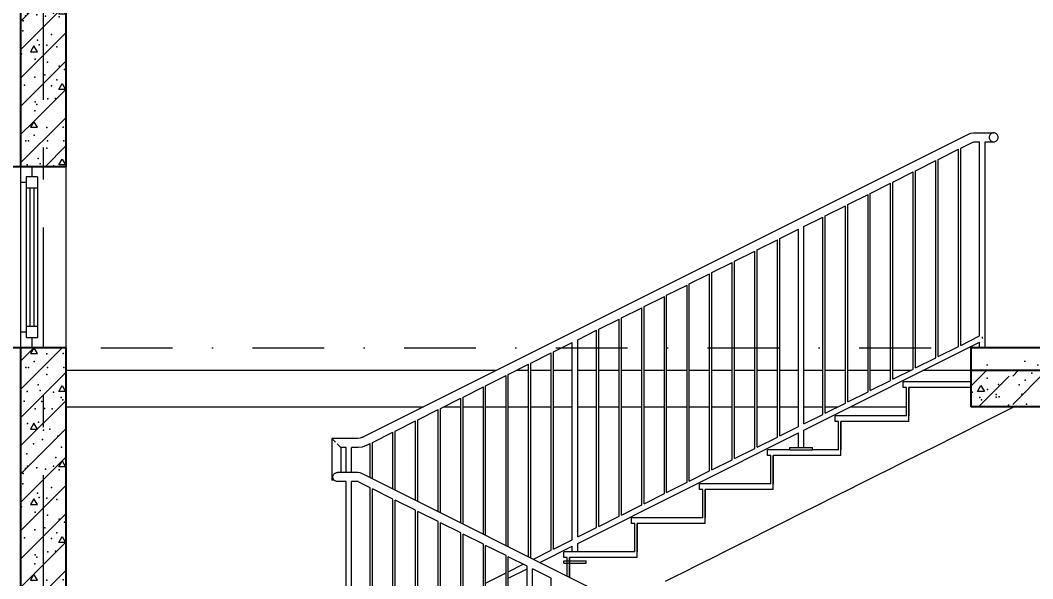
# Model space of a CAD drawing. Header units: millimetres. Extents: x 18162 to 7085488, y 72188 to 247925.
# Drawn here: x 3665227 to 3669702, y 139099 to 141565 of the extents above; entities that cross this region are included whole.
import ezdxf
from ezdxf.enums import TextEntityAlignment as Align

# ---------------------------------------------------------------- set-up
doc = ezdxf.new("R2010")
doc.units = ezdxf.units.MM
doc.header["$MEASUREMENT"] = 0
for name, pattern in [('Dot & Dashed', [670.277762, 317.5, -176.388889, 0, -176.388874]), ('Double Dashed', [1093.611073, 529.166651, -211.666656, 141.111112, -211.666656]), ('Wipeout_Contour', [1000, 0, -1000])]:
    doc.linetypes.add(name, pattern=pattern)
for name, color, linetype in [('Archicad Windows', 7, 'Continuous'), ('Interior - Stair & Railing', 7, 'Continuous'), ('Structural - Bearing', 7, 'Continuous'), ('Structural - Grid', 7, 'Continuous'), ('Structural - Stair & Railing', 7, 'Continuous')]:
    doc.layers.add(name, color=color, linetype=linetype)
doc.styles.add('GENERATED_STYLE_3', font='', dxfattribs={"width": 0.8})
doc.styles.get('GENERATED_STYLE_3').set_extended_font_data('ISOCPEUR MON')
doc.dimstyles.new('GENERATED_STYLE__7', dxfattribs={"dimtxt": 220.000005, "dimasz": 114, "dimexe": 0.18, "dimexo": 342.629951, "dimgap": 0, "dimtad": 1, "dimdec": 0, "dimzin": 0, "dimdsep": 46, "dimtxsty": 'GENERATED_STYLE_3', "dimblk": 'ARROWHEAD_2', "dimblk1": 'ARROWHEAD_2', "dimblk2": 'ARROWHEAD_2', "dimcen": 0.09, "dimclrd": 13, "dimclre": 13, "dimclrt": 13, "dimadec": 0, "dimazin": 0, "dimtfac": 1, "dimtdec": 4, "dimtmove": 0, "dimatfit": 3, "dimfxl": 1, "dimtolj": 1, "dimtzin": 0, "dimarcsym": 0})

# ---------------------------------------------------------------- blocks, each defined once
blk = doc.blocks.new('*X942', base_point=(3761974.7, 95118))
at = {"layer": 'Structural - Bearing', "color": 7, "linetype": 'Continuous', "lineweight": 9}
for p, q in [((3665229.1, 139935), (3665312, 140018)), ((3665229.1, 139810), (3665429.1, 140010)), ((3665397.6, 139926.1), (3665412.8, 139952.1)), ((3665412.8, 139952.1), (3665427.7, 139926)), ((3665229.1, 139685), (3665429.1, 139885)), ((3665427.7, 139926), (3665397.6, 139926.1)), ((3665229.1, 139560), (3665429.1, 139760)), ((3665287.8, 139785.4), (3665272.9, 139759.4)), ((3665272.9, 139759.4), (3665302.9, 139759.4)), ((3665302.9, 139759.4), (3665287.8, 139785.4)), ((3665229.1, 139435), (3665429.1, 139635)), ((3665397.6, 139592.7), (3665412.8, 139618.7)), ((3665412.8, 139618.7), (3665427.7, 139592.7)), ((3665427.7, 139592.7), (3665397.6, 139592.7)), ((3665229.1, 139310), (3665429.1, 139510)), ((3665287.8, 139452.1), (3665272.9, 139426)), ((3665302.9, 139426.1), (3665287.8, 139452.1)), ((3665272.9, 139426), (3665302.9, 139426.1)), ((3665229.1, 139185), (3665429.1, 139385)), ((3665287.8, 139118.7), (3665429.1, 139260)), ((3665397.6, 139259.4), (3665412.8, 139285.4)), ((3665427.7, 139259.4), (3665397.6, 139259.4)), ((3665412.8, 139285.4), (3665427.7, 139259.4)), ((3665412.8, 139118.7), (3665429.1, 139135)), ((3665229.1, 138935), (3665412.8, 139118.7)), ((3665229.1, 139060), (3665287.8, 139118.7)), ((3665287.8, 139118.7), (3665272.9, 139092.7)), ((3665272.9, 139092.7), (3665302.9, 139092.7)), ((3665302.9, 139092.7), (3665287.8, 139118.7)), ((3665229.1, 138810), (3665429.1, 139010)), ((3665397.6, 138926.1), (3665412.8, 138952.1)), ((3665412.8, 138952.1), (3665427.7, 138926)), ((3665427.7, 138926), (3665397.6, 138926.1)), ((3665229.1, 138685), (3665429.1, 138885)), ((3665287.8, 138785.4), (3665272.9, 138759.4)), ((3665302.9, 138759.4), (3665287.8, 138785.4)), ((3665229.1, 138560), (3665429.1, 138760)), ((3665272.9, 138759.4), (3665302.9, 138759.4)), ((3665229.1, 138435), (3665429.1, 138635)), ((3665397.6, 138592.7), (3665412.8, 138618.7)), ((3665427.7, 138592.7), (3665397.6, 138592.7)), ((3665412.8, 138618.7), (3665427.7, 138592.7)), ((3665229.1, 138310), (3665429.1, 138510)), ((3665287.8, 138452.1), (3665272.9, 138426)), ((3665302.9, 138426.1), (3665287.8, 138452.1)), ((3665272.9, 138426), (3665302.9, 138426.1)), ((3665229.1, 138185), (3665429.1, 138385)), ((3665397.6, 138259.4), (3665412.8, 138285.4)), ((3665412.8, 138285.4), (3665427.7, 138259.4)), ((3665287.8, 138118.7), (3665429.1, 138260)), ((3665427.7, 138259.4), (3665397.6, 138259.4)), ((3665229.1, 137935), (3665412.8, 138118.7)), ((3665229.1, 138060), (3665287.8, 138118.7)), ((3665287.8, 138118.7), (3665272.9, 138092.7)), ((3665302.9, 138092.7), (3665287.8, 138118.7)), ((3665412.8, 138118.7), (3665429.1, 138135)), ((3665272.9, 138092.7), (3665302.9, 138092.7)), ((3665337.1, 137918), (3665429.1, 138010)), ((3665397.6, 137926), (3665412.8, 137952)), ((3665427.7, 137926), (3665397.6, 137926)), ((3665412.8, 137952), (3665427.7, 137926))]:
    blk.add_line(p, q, dxfattribs=at)
for p in [(3665344.5, 140000.4), (3665306.1, 139955), (3665315.8, 139930.4), (3665244.8, 139883), (3665257.8, 139926.1), (3665374.1, 139923), (3665408, 139898.4), (3665414.8, 139889.2), (3665229.4, 139844.4), (3665293, 139848.5), (3665322.1, 139881.5), (3665335.1, 139850.9), (3665367.7, 139849.3), (3665367.7, 139849.3), (3665259.9, 139784.4), (3665307.6, 139789.6), (3665329.5, 139754.8), (3665357.8, 139758.7), (3665428.6, 139769.2), (3665325.2, 139713.2), (3665393.3, 139727.6), (3665286.5, 139694.5), (3665409.1, 139680.3), (3665256.8, 139650.3), (3665383.9, 139634.2), (3665251, 139584.8), (3665258.7, 139596.2), (3665300.9, 139588.9), (3665339.1, 139583.2), (3665374.6, 139596.2), (3665399.7, 139580.2), (3665240.2, 139563.1), (3665238.5, 139518.3), (3665365.1, 139502.2), (3665303.1, 139477.1), (3665311.4, 139457.3), (3665345.3, 139455), (3665388.3, 139448), (3665233.1, 139416.7), (3665293.2, 139392.7), (3665348, 139379.8), (3665399.4, 139362.2), (3665422.5, 139348.3), (3665291.4, 139314.4), (3665336.2, 139324), (3665388.5, 139302), (3665246.4, 139278.8), (3665365.4, 139275.7), (3665348.5, 139218.1), (3665382.4, 139220.1), (3665292.7, 139204.6), (3665300.5, 139193.8), (3665291.2, 139164.4), (3665345, 139092.1), (3665417.2, 139093.3), (3665289, 139058.1), (3665252.3, 139032), (3665264.4, 139032.1), (3665344.5, 139000.4), (3665347.1, 139032), (3665419.2, 139032), (3665306.1, 138955), (3665257.8, 138926), (3665315.8, 138930.3), (3665374.1, 138923), (3665408, 138898.4), (3665244.8, 138883), (3665322.1, 138881.4), (3665414.8, 138889.2), (3665229.4, 138844.4), (3665293, 138848.4), (3665335.1, 138850.9), (3665367.7, 138849.3), (3665367.7, 138849.3), (3665259.9, 138784.4), (3665307.6, 138789.5), (3665428.6, 138769.2), (3665329.5, 138754.8), (3665357.8, 138758.6), (3665393.3, 138727.5), (3665286.5, 138694.5), (3665325.2, 138713.2), (3665409.1, 138680.3), (3665256.8, 138650.2), (3665383.9, 138634.2), (3665258.7, 138596.2), (3665300.9, 138588.9), (3665374.6, 138596.2), (3665240.2, 138563.1), (3665251, 138584.7), (3665339.1, 138583.2), (3665399.7, 138580.1), (3665238.5, 138518.3), (3665365.1, 138502.2), (3665303.1, 138477.1), (3665311.4, 138457.3), (3665345.3, 138454.9), (3665233.1, 138416.7), (3665388.3, 138447.9), (3665293.2, 138392.7), (3665348, 138379.8), (3665399.4, 138362.2), (3665336.2, 138324), (3665422.5, 138348.3), (3665246.4, 138278.8), (3665291.4, 138314.4), (3665365.4, 138275.7), (3665388.5, 138302), (3665292.7, 138204.6), (3665300.5, 138193.8), (3665348.5, 138218), (3665382.4, 138220.1), (3665291.2, 138164.4), (3665417.2, 138093.3), (3665289, 138058.1), (3665345, 138092.1), (3665252.3, 138031.9), (3665264.4, 138032.1), (3665347.1, 138031.9), (3665419.2, 138031.9), (3665344.5, 138000.4), (3665257.8, 137926), (3665306.1, 137955), (3665315.8, 137930.3), (3665374.1, 137923)]:
    blk.add_point(p, dxfattribs=at)
blk = doc.blocks.new('*X951', base_point=(3761974.7, 95118))
at = {"layer": 'Structural - Bearing', "color": 7, "linetype": 'Continuous', "lineweight": 9}
for p, q in [((3669429.1, 139949.5), (3669497.5, 140018)), ((3669613.4, 139993.7), (3669637.7, 140018)), ((3669613.4, 139868.7), (3669762.7, 140018)), ((3669462.5, 139858), (3669598.3, 139993.7)), ((3669458.1, 139926.1), (3669473.3, 139952.1)), ((3669473.3, 139952.1), (3669488.2, 139926)), ((3669488.2, 139926), (3669458.1, 139926.1)), ((3669587.5, 139858), (3669598.3, 139868.7))]:
    blk.add_line(p, q, dxfattribs=at)
for p in [(3669500, 139985), (3669668.5, 139975.9), (3669698.1, 140005.9), (3669502, 139935.1), (3669550.9, 139957), (3669641.4, 139954.4), (3669434.6, 139923), (3669468.5, 139898.4), (3669475.3, 139889.2), (3669540.2, 139912.4), (3669540.4, 139900.6), (3669554.1, 139901.6), (3669654.4, 139913.9), (3669674.5, 139869.1)]:
    blk.add_point(p, dxfattribs=at)
blk = doc.blocks.new('*X956', base_point=(3761974.7, 95118))
at = {"layer": 'Structural - Bearing', "color": 7, "linetype": 'Continuous', "lineweight": 9}
for p, q in [((3665229.1, 143935.1), (3665312, 144018)), ((3665229.1, 143810.1), (3665429.1, 144010.1)), ((3665397.6, 143926.1), (3665412.8, 143952.1)), ((3665427.7, 143926.1), (3665397.6, 143926.1)), ((3665412.8, 143952.1), (3665427.7, 143926.1)), ((3665229.1, 143685.1), (3665429.1, 143885.1)), ((3665287.8, 143785.5), (3665272.9, 143759.4)), ((3665302.9, 143759.5), (3665287.8, 143785.5)), ((3665229.1, 143560.1), (3665429.1, 143760.1)), ((3665272.9, 143759.4), (3665302.9, 143759.5)), ((3665229.1, 143435.1), (3665429.1, 143635.1)), ((3665397.6, 143592.8), (3665412.8, 143618.8)), ((3665412.8, 143618.8), (3665427.7, 143592.8)), ((3665427.7, 143592.8), (3665397.6, 143592.8)), ((3665229.1, 143310.1), (3665429.1, 143510.1)), ((3665287.8, 143452.1), (3665272.9, 143426.1)), ((3665272.9, 143426.1), (3665302.9, 143426.1)), ((3665302.9, 143426.1), (3665287.8, 143452.1)), ((3665229.1, 143185.1), (3665429.1, 143385.1)), ((3665397.6, 143259.5), (3665412.8, 143285.5)), ((3665412.8, 143285.5), (3665427.7, 143259.4)), ((3665287.8, 143118.8), (3665429.1, 143260.1)), ((3665427.7, 143259.4), (3665397.6, 143259.5)), ((3665229.1, 142935.1), (3665412.8, 143118.8)), ((3665229.1, 143060.1), (3665287.8, 143118.8)), ((3665287.8, 143118.8), (3665272.9, 143092.8)), ((3665302.9, 143092.8), (3665287.8, 143118.8)), ((3665412.8, 143118.8), (3665429.1, 143135.1)), ((3665272.9, 143092.8), (3665302.9, 143092.8)), ((3665229.1, 142810.1), (3665429.1, 143010.1)), ((3665397.6, 142926.1), (3665412.8, 142952.1)), ((3665427.7, 142926.1), (3665397.6, 142926.1)), ((3665412.8, 142952.1), (3665427.7, 142926.1)), ((3665229.1, 142685.1), (3665429.1, 142885.1)), ((3665229.1, 142560.1), (3665429.1, 142760.1)), ((3665287.8, 142785.5), (3665272.9, 142759.4)), ((3665272.9, 142759.4), (3665302.9, 142759.5)), ((3665302.9, 142759.5), (3665287.8, 142785.5)), ((3665229.1, 142435.1), (3665429.1, 142635.1)), ((3665397.6, 142592.8), (3665412.8, 142618.8)), ((3665412.8, 142618.8), (3665427.7, 142592.8)), ((3665427.7, 142592.8), (3665397.6, 142592.8)), ((3665229.1, 142310.1), (3665429.1, 142510.1)), ((3665287.8, 142452.1), (3665272.9, 142426.1)), ((3665302.9, 142426.1), (3665287.8, 142452.1)), ((3665272.9, 142426.1), (3665302.9, 142426.1)), ((3665229.1, 142185.1), (3665429.1, 142385.1)), ((3665287.8, 142118.8), (3665429.1, 142260.1)), ((3665397.6, 142259.5), (3665412.8, 142285.5)), ((3665427.7, 142259.4), (3665397.6, 142259.5)), ((3665412.8, 142285.5), (3665427.7, 142259.4)), ((3665412.8, 142118.8), (3665429.1, 142135.1)), ((3665229.1, 141935), (3665412.8, 142118.8)), ((3665229.1, 142060), (3665287.8, 142118.8)), ((3665287.8, 142118.8), (3665272.9, 142092.7)), ((3665272.9, 142092.7), (3665302.9, 142092.8)), ((3665302.9, 142092.8), (3665287.8, 142118.8)), ((3665229.1, 141810), (3665429.1, 142010)), ((3665397.6, 141926.1), (3665412.8, 141952.1)), ((3665412.8, 141952.1), (3665427.7, 141926.1)), ((3665427.7, 141926.1), (3665397.6, 141926.1)), ((3665229.1, 141685), (3665429.1, 141885)), ((3665287.8, 141785.4), (3665272.9, 141759.4)), ((3665302.9, 141759.4), (3665287.8, 141785.4)), ((3665229.1, 141560), (3665429.1, 141760)), ((3665272.9, 141759.4), (3665302.9, 141759.4)), ((3665229.1, 141435), (3665429.1, 141635)), ((3665397.6, 141592.8), (3665412.8, 141618.8)), ((3665427.7, 141592.7), (3665397.6, 141592.8)), ((3665412.8, 141618.8), (3665427.7, 141592.7)), ((3665229.1, 141310), (3665429.1, 141510)), ((3665287.8, 141452.1), (3665272.9, 141426.1)), ((3665302.9, 141426.1), (3665287.8, 141452.1)), ((3665272.9, 141426.1), (3665302.9, 141426.1)), ((3665229.1, 141185), (3665429.1, 141385)), ((3665397.6, 141259.4), (3665412.8, 141285.4)), ((3665412.8, 141285.4), (3665427.7, 141259.4)), ((3665287.8, 141118.8), (3665429.1, 141260)), ((3665427.7, 141259.4), (3665397.6, 141259.4)), ((3665229.1, 140935), (3665412.8, 141118.7)), ((3665229.1, 141060), (3665287.8, 141118.7)), ((3665287.8, 141118.8), (3665272.9, 141092.7)), ((3665272.9, 141092.7), (3665302.9, 141092.8)), ((3665302.9, 141092.8), (3665287.8, 141118.8)), ((3665412.8, 141118.8), (3665429.1, 141135)), ((3665337, 140918), (3665429.1, 141010)), ((3665397.6, 140926.1), (3665412.8, 140952.1)), ((3665427.7, 140926.1), (3665397.6, 140926.1)), ((3665412.8, 140952.1), (3665427.7, 140926.1))]:
    blk.add_line(p, q, dxfattribs=at)
for p in [(3665344.5, 144000.5), (3665306.1, 143955.1), (3665257.8, 143926.1), (3665315.8, 143930.4), (3665374.1, 143923.1), (3665244.8, 143883.1), (3665322.1, 143881.5), (3665408, 143898.4), (3665414.8, 143889.3), (3665229.4, 143844.4), (3665293, 143848.5), (3665335.1, 143851), (3665367.7, 143849.4), (3665367.7, 143849.4), (3665259.9, 143784.5), (3665307.6, 143789.6), (3665329.5, 143754.9), (3665357.8, 143758.7), (3665428.6, 143769.3), (3665286.5, 143694.5), (3665325.2, 143713.3), (3665393.3, 143727.6), (3665256.8, 143650.3), (3665409.1, 143680.4), (3665383.9, 143634.3), (3665240.2, 143563.2), (3665251, 143584.8), (3665258.7, 143596.2), (3665300.9, 143589), (3665339.1, 143583.3), (3665374.6, 143596.2), (3665399.7, 143580.2), (3665238.5, 143518.3), (3665303.1, 143477.2), (3665365.1, 143502.2), (3665311.4, 143457.4), (3665345.3, 143455), (3665388.3, 143448), (3665233.1, 143416.8), (3665293.2, 143392.8), (3665348, 143379.9), (3665399.4, 143362.3), (3665422.5, 143348.4), (3665291.4, 143314.5), (3665336.2, 143324.1), (3665388.5, 143302), (3665246.4, 143278.9), (3665365.4, 143275.8), (3665292.7, 143204.7), (3665348.5, 143218.1), (3665382.4, 143220.1), (3665291.2, 143164.5), (3665300.5, 143193.9), (3665345, 143092.2), (3665417.2, 143093.4), (3665252.3, 143032), (3665264.4, 143032.2), (3665289, 143058.1), (3665347.1, 143032), (3665419.2, 143032), (3665344.5, 143000.5), (3665257.8, 142926.1), (3665306.1, 142955.1), (3665315.8, 142930.4), (3665244.8, 142883.1), (3665322.1, 142881.5), (3665374.1, 142923.1), (3665408, 142898.4), (3665414.8, 142889.2), (3665229.4, 142844.4), (3665293, 142848.5), (3665335.1, 142851), (3665367.7, 142849.4), (3665367.7, 142849.4), (3665259.9, 142784.5), (3665307.6, 142789.6), (3665329.5, 142754.8), (3665357.8, 142758.7), (3665428.6, 142769.3), (3665325.2, 142713.3), (3665393.3, 142727.6), (3665286.5, 142694.5), (3665409.1, 142680.4), (3665256.8, 142650.3), (3665383.9, 142634.3), (3665251, 142584.8), (3665258.7, 142596.2), (3665300.9, 142589), (3665339.1, 142583.3), (3665374.6, 142596.2), (3665399.7, 142580.2), (3665240.2, 142563.2), (3665238.5, 142518.3), (3665365.1, 142502.2), (3665303.1, 142477.2), (3665311.4, 142457.4), (3665345.3, 142455), (3665388.3, 142448), (3665233.1, 142416.8), (3665293.2, 142392.8), (3665348, 142379.9), (3665399.4, 142362.3), (3665422.5, 142348.4), (3665291.4, 142314.5), (3665336.2, 142324.1), (3665388.5, 142302), (3665246.4, 142278.8), (3665365.4, 142275.7), (3665348.5, 142218.1), (3665382.4, 142220.1), (3665292.7, 142204.7), (3665300.5, 142193.8), (3665291.2, 142164.5), (3665345, 142092.2), (3665417.2, 142093.4), (3665252.3, 142032), (3665264.4, 142032.1), (3665289, 142058.1), (3665347.1, 142032), (3665419.2, 142032), (3665344.5, 142000.4), (3665306.1, 141955.1), (3665257.8, 141926.1), (3665315.8, 141930.4), (3665374.1, 141923.1), (3665408, 141898.4), (3665244.8, 141883), (3665322.1, 141881.5), (3665414.8, 141889.2), (3665229.4, 141844.4), (3665293, 141848.5), (3665335.1, 141851), (3665367.7, 141849.4), (3665367.7, 141849.4), (3665259.9, 141784.4), (3665307.6, 141789.6), (3665428.6, 141769.2), (3665329.5, 141754.8), (3665357.8, 141758.7), (3665393.3, 141727.6), (3665286.5, 141694.5), (3665325.2, 141713.3), (3665409.1, 141680.3), (3665256.8, 141650.3), (3665383.9, 141634.2), (3665251, 141584.8), (3665258.7, 141596.2), (3665300.9, 141589), (3665339.1, 141583.2), (3665374.6, 141596.2), (3665240.2, 141563.2), (3665399.7, 141580.2), (3665238.5, 141518.3), (3665365.1, 141502.2), (3665303.1, 141477.2), (3665311.4, 141457.4), (3665345.3, 141455), (3665233.1, 141416.8), (3665388.3, 141448), (3665293.2, 141392.7), (3665348, 141379.9), (3665399.4, 141362.3), (3665336.2, 141324.1), (3665422.5, 141348.4), (3665246.4, 141278.8), (3665291.4, 141314.4), (3665365.4, 141275.7), (3665388.5, 141302), (3665292.7, 141204.6), (3665300.5, 141193.8), (3665348.5, 141218.1), (3665382.4, 141220.1), (3665291.2, 141164.5), (3665345, 141092.2), (3665417.2, 141093.3), (3665289, 141058.1), (3665252.3, 141032), (3665264.4, 141032.1), (3665347.1, 141032), (3665419.2, 141032), (3665344.5, 141000.4), (3665257.8, 140926.1), (3665306.1, 140955.1), (3665315.8, 140930.4), (3665374.1, 140923)]:
    blk.add_point(p, dxfattribs=at)
blk = doc.blocks.new('*X957', base_point=(3761974.7, 95118))
at = {"layer": 'Structural - Bearing', "color": 7, "linetype": 'Continuous', "lineweight": 9}
for p, q in [((3665229.1, 140060), (3665287, 140118)), ((3665287.3, 140118), (3665272.9, 140092.7)), ((3665302.9, 140092.7), (3665288.2, 140118)), ((3665312, 140018), (3665412, 140118)), ((3665272.9, 140092.7), (3665302.9, 140092.7))]:
    blk.add_line(p, q, dxfattribs=at)
for p in [(3665345, 140092.1), (3665417.2, 140093.3), (3665252.3, 140032), (3665264.4, 140032.1), (3665289, 140058.1), (3665347.1, 140032), (3665419.2, 140032)]:
    blk.add_point(p, dxfattribs=at)
blk = doc.blocks.new('Standard grid marker[358]_3', base_point=(3665329.1, 147118))
at = {"layer": 'Structural - Grid', "color": 13, "linetype": 'Double Dashed', "lineweight": 13}
blk.add_line((3665329.1, 146118), (3665329.1, 88118), dxfattribs=at)
at = {"layer": 'Structural - Grid', "color": 13, "lineweight": 13, "style": 'GENERATED_STYLE_3'}
blk.add_attdef('AC_MarkerText_1', text='', height=250, rotation=360, dxfattribs=at).set_placement((3665329.1, 86943), align=Align.TOP_CENTER)
blk = doc.blocks.new('*D1236', base_point=(3761974.7, 95118))
at = {"color": 13, "linetype": 'Continuous', "lineweight": 13}
for p, q in [((3665086.4, 140018), (3661867, 140018)), ((3661979.5, 138618), (3661979.5, 140018)), ((3665086.4, 138618), (3661867, 138618))]:
    blk.add_line(p, q, dxfattribs=at)
at = {"color": 12, "linetype": 'Continuous', "lineweight": 35}
for p, q in [((3661904.5, 140061.3), (3662054.5, 139974.7)), ((3661904.5, 138661.3), (3662054.5, 138574.7))]:
    blk.add_line(p, q, dxfattribs=at)
at = {"color": 13, "lineweight": 13, "insert": (3662043.3, 139050.1), "char_height": 220, "attachment_point": 7, "rotation": 90, "style": 'GENERATED_STYLE_3'}
blk.add_mtext('\\A1;{\\pql;\\fISOCPEUR MON|b0|i0|c0|p0;\\W0.800000;1,400}', dxfattribs=at)
blk = doc.blocks.new('ARROWHEAD_2')
at = {"color": 0, "linetype": 'Continuous', "lineweight": 0}
for p, q in [((-0.378, -0.655), (0.378, 0.655)), ((0, 0), (-1, 0))]:
    blk.add_line(p, q, dxfattribs=at)
blk = doc.blocks.new('*D1237', base_point=(3761974.7, 95118))
at = {"color": 12, "linetype": 'Continuous', "lineweight": 35}
for p, q in [((3661904.5, 140961.3), (3662054.5, 140874.7)), ((3661904.5, 140061.3), (3662054.5, 139974.7))]:
    blk.add_line(p, q, dxfattribs=at)
at = {"color": 13, "linetype": 'Continuous', "lineweight": 13}
for p, q in [((3665086.4, 140918), (3661867, 140918)), ((3661979.5, 140018), (3661979.5, 140918)), ((3665086.4, 140018), (3661867, 140018))]:
    blk.add_line(p, q, dxfattribs=at)
at = {"color": 13, "lineweight": 13, "insert": (3661999.4, 140283.6), "char_height": 220, "attachment_point": 7, "rotation": 90, "style": 'GENERATED_STYLE_3'}
blk.add_mtext('\\A1;{\\pql;\\fISOCPEUR MON|b0|i0|c0|p0;\\W0.800000;900}', dxfattribs=at)
blk = doc.blocks.new('*D1238', base_point=(3761974.7, 95118))
at = {"color": 12, "linetype": 'Continuous', "lineweight": 35}
for p, q in [((3662054.5, 145524.7), (3661904.5, 145611.3)), ((3661904.5, 140961.3), (3662054.5, 140874.7))]:
    blk.add_line(p, q, dxfattribs=at)
at = {"color": 13, "linetype": 'Continuous', "lineweight": 13}
for p, q in [((3661979.5, 145568), (3661979.5, 145641.4)), ((3664636.4, 145568), (3661867, 145568)), ((3661979.5, 140918), (3661979.5, 145568)), ((3665086.4, 140918), (3661867, 140918))]:
    blk.add_line(p, q, dxfattribs=at)
at = {"color": 13, "lineweight": 13, "insert": (3662043.3, 142957.6), "char_height": 220, "attachment_point": 7, "rotation": 90, "style": 'GENERATED_STYLE_3'}
blk.add_mtext('\\A1;{\\pql;\\fISOCPEUR MON|b0|i0|c0|p0;\\W0.800000;4,650}', dxfattribs=at)

msp = doc.modelspace()

# ---------------------------------------------------------------- hatches: boundary and pattern name
at = {"layer": 'Structural - Bearing', "linetype": 'Continuous', "lineweight": 9}
h = msp.add_hatch(dxfattribs=at)
h.set_pattern_fill('Lightweight_Concrete_0003', style=0, pattern_type=2)
h.set_pattern_definition([(0, (3761974.7, 95118), (0, 779.423), [48.75, -401.25]), (0, (3762199.7, 95507.7), (0, 779.423), [48.75, -401.25]), (60, (3761974.7, 95118), (-675, 389.7114), [48.75, -401.25]), (60, (3762424.7, 95118), (-675, 389.7114), [48.75, -401.25]), (120, (3762023.5, 95118), (675, 389.7114), [48.75, -401.25]), (120, (3762473.5, 95118), (675, 389.7114), [48.75, -401.25]), (0, (3761974.73, 95193), (0, 150), [0, -150, 0, -225]), (45, (3762049.73, 95193), (-106.06602, 106.06602), [0, -112.5, 0, -187.5])])
h.paths.add_polyline_path([(3669429.1, 140018), (3673379.1, 140018), (3673379.1, 140118), (3669429.1, 140118)])

# ---------------------------------------------------------------- linework, layer by layer
at = {"layer": 'Archicad Windows', "color": 7, "linetype": 'Continuous', "lineweight": 9}
for p, q in [((3665429.1, 140918), (3665429.1, 140118)), ((3665304.1, 140783.9), (3665304.1, 140729.1)), ((3665304.1, 140729.1), (3665304.1, 140694.9)), ((3665304.1, 140694.9), (3665304.1, 140640.1)), ((3665304.1, 140640.1), (3665304.1, 140605.8)), ((3665304.1, 140605.8), (3665304.1, 140551)), ((3665304.1, 140551), (3665304.1, 140516.8)), ((3665304.1, 140516.8), (3665304.1, 140462)), ((3665304.1, 140462), (3665304.1, 140427.7)), ((3665304.1, 140427.7), (3665304.1, 140372.9)), ((3665304.1, 140372.9), (3665304.1, 140338.7)), ((3665304.1, 140338.7), (3665304.1, 140283.9)), ((3665304.1, 140283.9), (3665304.1, 140249.6))]:
    msp.add_line(p, q, dxfattribs=at)
at = {"layer": 'Interior - Stair & Railing', "color": 7, "linetype": 'Continuous', "lineweight": 9}
for p, q in [((3666739.6, 139723.3), (3669418.5, 141062.7)), ((3669418.5, 141062.7), (3669429.1, 141066.6)), ((3669429.1, 141066.6), (3669440.3, 141067.9)), ((3669440.3, 141067.9), (3669529.1, 141068)), ((3669509.4, 141051.5), (3669509.1, 141048)), ((3669509.1, 141048), (3669509.4, 141044.5)), ((3669510.3, 141054.8), (3669509.4, 141051.5)), ((3669511.7, 141058), (3669510.3, 141054.8)), ((3669513.7, 141060.9), (3669511.7, 141058)), ((3669516.2, 141063.3), (3669513.7, 141060.9)), ((3669519.1, 141065.3), (3669516.2, 141063.3)), ((3669522.2, 141066.8), (3669519.1, 141065.3)), ((3669525.6, 141067.7), (3669522.2, 141066.8)), ((3669529.1, 141068), (3669525.6, 141067.7)), ((3669532.5, 141067.7), (3669529.1, 141068)), ((3669535.9, 141066.8), (3669532.5, 141067.7)), ((3669539.1, 141065.3), (3669535.9, 141066.8)), ((3669535.9, 141066.8), (3669535.9, 141066.8)), ((3669541.9, 141063.3), (3669539.1, 141065.3)), ((3669539.1, 141065.3), (3669539.1, 141065.3)), ((3669544.4, 141060.9), (3669541.9, 141063.3)), ((3669541.9, 141063.3), (3669541.9, 141063.3)), ((3669544.4, 141060.9), (3669544.4, 141060.9)), ((3669546.4, 141058), (3669544.4, 141060.9)), ((3669547.8, 141054.8), (3669546.4, 141058)), ((3669548.8, 141051.5), (3669547.8, 141054.8)), ((3669548.8, 141051.5), (3669547.9, 141054.8)), ((3669549.1, 141048), (3669548.8, 141051.5)), ((3669549.1, 141048), (3669548.8, 141051.5)), ((3669548.8, 141044.5), (3669549.1, 141048)), ((3669548.8, 141044.5), (3669549.1, 141048)), ((3669384.1, 141000.8), (3669434.3, 141025.9)), ((3669434.3, 141025.9), (3669438.3, 141027.4)), ((3669438.3, 141027.4), (3669442.6, 141027.9)), ((3669442.6, 141027.9), (3669467.1, 141027.9)), ((3669467.1, 140171), (3669467.1, 141027.9)), ((3669491.1, 141027.9), (3669529.1, 141028)), ((3669491.1, 140118), (3669491.1, 141027.9)), ((3669509.4, 141044.5), (3669510.3, 141041.2)), ((3669510.3, 141041.2), (3669511.7, 141038)), ((3669511.7, 141038), (3669513.7, 141035.2)), ((3669513.7, 141035.2), (3669516.2, 141032.7)), ((3669516.2, 141032.7), (3669519.1, 141030.7)), ((3669519.1, 141030.7), (3669522.2, 141029.2)), ((3669522.2, 141029.2), (3669525.6, 141028.3)), ((3669525.6, 141028.3), (3669529.1, 141028)), ((3669529.1, 141028), (3669532.5, 141028.3)), ((3669532.5, 141028.3), (3669535.9, 141029.2)), ((3669532.5, 141028.3), (3669532.6, 141028.3)), ((3669535.9, 141029.2), (3669539.1, 141030.7)), ((3669535.9, 141029.2), (3669539.1, 141030.7)), ((3669535.9, 141029.2), (3669535.9, 141029.2)), ((3669539.1, 141030.7), (3669541.9, 141032.7)), ((3669539.1, 141030.7), (3669541.9, 141032.7)), ((3669541.9, 141032.7), (3669544.4, 141035.2)), ((3669541.9, 141032.7), (3669544.4, 141035.2)), ((3669544.4, 141035.2), (3669546.4, 141038)), ((3669544.4, 141035.2), (3669546.4, 141038)), ((3669546.4, 141038), (3669547.9, 141041.2)), ((3669546.4, 141038), (3669547.8, 141041.2)), ((3669547.8, 141041.2), (3669548.8, 141044.5)), ((3669547.9, 141041.2), (3669548.8, 141044.5)), ((3669284.1, 140950.8), (3669374.1, 140995.8)), ((3669374.1, 140124.5), (3669374.1, 140995.8)), ((3669384.1, 140129.5), (3669384.1, 141000.8)), ((3669184.1, 140900.8), (3669274.1, 140945.8)), ((3669274.1, 140074.5), (3669274.1, 140945.8)), ((3669284.1, 140079.5), (3669284.1, 140950.8)), ((3669084.1, 140850.8), (3669174.1, 140895.8)), ((3669174.1, 140024.5), (3669174.1, 140895.8)), ((3669184.1, 140029.5), (3669184.1, 140900.8)), ((3668984.1, 140800.8), (3669074.1, 140845.8)), ((3669074.1, 139974.5), (3669074.1, 140845.8)), ((3669084.1, 139979.5), (3669084.1, 140850.8)), ((3668884.1, 140750.8), (3668974.1, 140795.8)), ((3668974.1, 139924.5), (3668974.1, 140795.8)), ((3668984.1, 139929.5), (3668984.1, 140800.8)), ((3668784.1, 140700.8), (3668874.1, 140745.8)), ((3668874.1, 139874.5), (3668874.1, 140745.8)), ((3668884.1, 139879.5), (3668884.1, 140750.8)), ((3668691.1, 140654.3), (3668774.1, 140695.8)), ((3668774.1, 139824.5), (3668774.1, 140695.8)), ((3668784.1, 139829.5), (3668784.1, 140700.8)), ((3668691.1, 139783), (3668691.1, 140654.3)), ((3668584.1, 140600.8), (3668667.1, 140642.3)), ((3668584.1, 139729.5), (3668584.1, 140600.8)), ((3668667.1, 139771), (3668667.1, 140642.3)), ((3668484.1, 140550.8), (3668574.1, 140595.8)), ((3668574.1, 139724.5), (3668574.1, 140595.8)), ((3668384.1, 140500.8), (3668474.1, 140545.8)), ((3668474.1, 139674.5), (3668474.1, 140545.8)), ((3668484.1, 139679.5), (3668484.1, 140550.8)), ((3668284.1, 140450.8), (3668374.1, 140495.8)), ((3668374.1, 139624.5), (3668374.1, 140495.8)), ((3668384.1, 139629.5), (3668384.1, 140500.8)), ((3668184.1, 140400.8), (3668274.1, 140445.8)), ((3668274.1, 139574.5), (3668274.1, 140445.8)), ((3668284.1, 139579.5), (3668284.1, 140450.8)), ((3668084.1, 140350.8), (3668174.1, 140395.8)), ((3668174.1, 139524.5), (3668174.1, 140395.8)), ((3668184.1, 139529.5), (3668184.1, 140400.8)), ((3667984.1, 140300.8), (3668074.1, 140345.8)), ((3668074.1, 139474.5), (3668074.1, 140345.8)), ((3668084.1, 139479.5), (3668084.1, 140350.8)), ((3667884.1, 140250.8), (3667974.1, 140295.8)), ((3667974.1, 139424.5), (3667974.1, 140295.8)), ((3667984.1, 139429.5), (3667984.1, 140300.8)), ((3667784.1, 140200.8), (3667874.1, 140245.8)), ((3667874.1, 139374.5), (3667874.1, 140245.8)), ((3667884.1, 139379.5), (3667884.1, 140250.8)), ((3667784.1, 139329.5), (3667784.1, 140200.8)), ((3667691.1, 140154.3), (3667774.1, 140195.8)), ((3667691.1, 139283), (3667691.1, 140154.3)), ((3667774.1, 139324.5), (3667774.1, 140195.8)), ((3669384.1, 140129.5), (3669467.1, 140171)), ((3669477.3, 140166.5), (3669478.1, 140164.9)), ((3669478.1, 140164.9), (3669479.1, 140163)), ((3669479.1, 140163), (3669480, 140161.1)), ((3669480, 140161.1), (3669480.8, 140159.5)), ((3667584.1, 140100.8), (3667667.1, 140142.3)), ((3667667.1, 139271), (3667667.1, 140142.3)), ((3668691.1, 139755), (3669467.1, 140143)), ((3669284.1, 140079.5), (3669374.1, 140124.5)), ((3669467.1, 140118), (3669467.1, 140143)), ((3667484.1, 140050.8), (3667574.1, 140095.8)), ((3667574.1, 139224.5), (3667574.1, 140095.8)), ((3667584.1, 139229.5), (3667584.1, 140100.8)), ((3669184.1, 140029.5), (3669274.1, 140074.5)), ((3667384.1, 140000.8), (3667474.1, 140045.8)), ((3667474.1, 139195.5), (3667474.1, 140045.8)), ((3667484.1, 139190.5), (3667484.1, 140050.8)), ((3669084.1, 139979.5), (3669174.1, 140024.5)), ((3667284.1, 139950.8), (3667374.1, 139995.8)), ((3667374.1, 139245.5), (3667374.1, 139995.8)), ((3667384.1, 139240.5), (3667384.1, 140000.8)), ((3668984.1, 139929.5), (3669074.1, 139974.5)), ((3667184.1, 139900.8), (3667274.1, 139945.8)), ((3667274.1, 139295.5), (3667274.1, 139945.8)), ((3667284.1, 139290.5), (3667284.1, 139950.8)), ((3667084.1, 139850.8), (3667174.1, 139895.8)), ((3667174.1, 139345.5), (3667174.1, 139895.8)), ((3667184.1, 139340.5), (3667184.1, 139900.8)), ((3668884.1, 139879.5), (3668974.1, 139924.5)), ((3666984.1, 139800.8), (3667074.1, 139845.8)), ((3667074.1, 139395.5), (3667074.1, 139845.8)), ((3667084.1, 139390.5), (3667084.1, 139850.8)), ((3668784.1, 139829.5), (3668874.1, 139874.5)), ((3666884.1, 139750.8), (3666974.1, 139795.8)), ((3666974.1, 139445.5), (3666974.1, 139795.8)), ((3666984.1, 139440.5), (3666984.1, 139800.8)), ((3668691.1, 139783), (3668774.1, 139824.5)), ((3666884.1, 139490.5), (3666884.1, 139750.8)), ((3668584.1, 139729.5), (3668667.1, 139771)), ((3668691.1, 139678), (3668691.1, 139755)), ((3666717.8, 139718.1), (3666604.1, 139718)), ((3666604.4, 139717.7), (3666604.1, 139718)), ((3666604.1, 139718), (3666604.1, 139534)), ((3666605.3, 139716.8), (3666604.4, 139717.7)), ((3666606.7, 139715.3), (3666605.3, 139716.8)), ((3666608.7, 139713.3), (3666606.7, 139715.3)), ((3666611.2, 139710.9), (3666608.7, 139713.3)), ((3666614.1, 139708), (3666611.2, 139710.9)), ((3666617.2, 139704.9), (3666614.1, 139708)), ((3666620.6, 139701.5), (3666617.2, 139704.9)), ((3666729, 139719.4), (3666717.8, 139718.1)), ((3666739.6, 139723.3), (3666729, 139719.4)), ((3666784.1, 139700.8), (3666874.1, 139745.8)), ((3666874.1, 139495.5), (3666874.1, 139745.8)), ((3667691.1, 139255), (3668667.1, 139743)), ((3668484.1, 139679.5), (3668574.1, 139724.5)), ((3668667.1, 139678), (3668667.1, 139743)), ((3666630.9, 139691.2), (3666627.5, 139694.6)), ((3666634.1, 139688), (3666630.9, 139691.2)), ((3666636.9, 139685.2), (3666634.1, 139688)), ((3666639.4, 139682.7), (3666636.9, 139685.2)), ((3666641.4, 139680.7), (3666639.4, 139682.7)), ((3666642.8, 139679.3), (3666641.4, 139680.7)), ((3666643.8, 139678.4), (3666642.8, 139679.3)), ((3666644.1, 139678.1), (3666643.8, 139678.4)), ((3666667.1, 139678.1), (3666644.1, 139678.1)), ((3666644.1, 139678.1), (3666644.1, 139568)), ((3666667.1, 139567.9), (3666667.1, 139678.1)), ((3666720.2, 139678.2), (3666691.1, 139678.1)), ((3666691.1, 139567.9), (3666691.1, 139678.1)), ((3666738.3, 139680.3), (3666720.2, 139678.2)), ((3666755.4, 139686.5), (3666738.3, 139680.3)), ((3666755.4, 139686.5), (3666774.1, 139695.8)), ((3666774.1, 139545.5), (3666774.1, 139695.8)), ((3666784.1, 139540.5), (3666784.1, 139700.8)), ((3668384.1, 139629.5), (3668474.1, 139674.5)), ((3668629.1, 139678), (3668729.1, 139678)), ((3668629.1, 139668), (3668629.1, 139678)), ((3668629.1, 139668), (3668729.1, 139668)), ((3668729.1, 139668), (3668729.1, 139678)), ((3668284.1, 139579.5), (3668374.1, 139624.5)), ((3668184.1, 139529.5), (3668274.1, 139574.5)), ((3666604.4, 139534), (3666604.1, 139534)), ((3666605.3, 139534), (3666604.4, 139534)), ((3666606.7, 139534), (3666605.3, 139534)), ((3666608.7, 139534), (3666606.7, 139534)), ((3666611.2, 139534), (3666608.7, 139534)), ((3666609, 139548), (3666609.3, 139551.5)), ((3666609.3, 139544.5), (3666609, 139548)), ((3666609.3, 139551.5), (3666610.3, 139554.8)), ((3666610.2, 139541.2), (3666609.3, 139544.5)), ((3666611.7, 139538), (3666610.2, 139541.2)), ((3666610.3, 139554.8), (3666611.7, 139558)), ((3666614.1, 139534), (3666611.2, 139534)), ((3666611.7, 139558), (3666613.7, 139560.9)), ((3666613.7, 139535.2), (3666611.7, 139538)), ((3666613.7, 139560.9), (3666616.2, 139563.3)), ((3666616.2, 139532.7), (3666613.7, 139535.2)), ((3666614.9, 139534), (3666614.1, 139534)), ((3666616.2, 139563.3), (3666619.1, 139565.3)), ((3666619, 139530.7), (3666616.2, 139532.7)), ((3666622.2, 139529.2), (3666619, 139530.7)), ((3666619.1, 139565.3), (3666622.2, 139566.8)), ((3666622.2, 139566.8), (3666625.6, 139567.7)), ((3666625.6, 139528.3), (3666622.2, 139529.2)), ((3666625.6, 139567.7), (3666629.1, 139568)), ((3666629, 139528), (3666625.6, 139528.3)), ((3666667.1, 139527.9), (3666629, 139528)), ((3666717.8, 139567.9), (3666629.1, 139568)), ((3666667.1, 138618), (3666667.1, 139527.9)), ((3666715.5, 139527.9), (3666691.1, 139527.9)), ((3666691.1, 138671), (3666691.1, 139527.9)), ((3666719.8, 139527.4), (3666715.5, 139527.9)), ((3666729, 139566.6), (3666717.8, 139567.9)), ((3666723.8, 139525.9), (3666719.8, 139527.4)), ((3666774.1, 139500.8), (3666723.8, 139525.9)), ((3666739.6, 139562.7), (3666729, 139566.6)), ((3669418.5, 138223.3), (3666739.6, 139562.7)), ((3666774.1, 138629.5), (3666774.1, 139500.8)), ((3666874.1, 139450.8), (3666784.1, 139495.8)), ((3666784.1, 138624.5), (3666784.1, 139495.8)), ((3668084.1, 139479.5), (3668174.1, 139524.5)), ((3666874.1, 138579.5), (3666874.1, 139450.8)), ((3666974.1, 139400.8), (3666884.1, 139445.8)), ((3666884.1, 138574.5), (3666884.1, 139445.8)), ((3667984.1, 139429.5), (3668074.1, 139474.5)), ((3666974.1, 138529.5), (3666974.1, 139400.8)), ((3667074.1, 139350.8), (3666984.1, 139395.8)), ((3666984.1, 138524.5), (3666984.1, 139395.8)), ((3667884.1, 139379.5), (3667974.1, 139424.5)), ((3667074.1, 138479.5), (3667074.1, 139350.8)), ((3667174.1, 139300.8), (3667084.1, 139345.8)), ((3667084.1, 138474.5), (3667084.1, 139345.8)), ((3667784.1, 139329.5), (3667874.1, 139374.5)), ((3667691.1, 139283), (3667774.1, 139324.5)), ((3667174.1, 138429.5), (3667174.1, 139300.8)), ((3667274.1, 139250.8), (3667184.1, 139295.8)), ((3667184.1, 138424.5), (3667184.1, 139295.8)), ((3667584.1, 139229.5), (3667667.1, 139271)), ((3667274.1, 138379.5), (3667274.1, 139250.8)), ((3667374.1, 139200.8), (3667284.1, 139245.8)), ((3667284.1, 138374.5), (3667284.1, 139245.8)), ((3667495.1, 139185), (3667574.1, 139224.5)), ((3667523, 139171), (3667667.1, 139243)), ((3667667.1, 139218), (3667667.1, 139243)), ((3667691.1, 139218), (3667691.1, 139255)), ((3667374.1, 138329.5), (3667374.1, 139200.8)), ((3667467.1, 139154.3), (3667384.1, 139195.8)), ((3667384.1, 138324.5), (3667384.1, 139195.8)), ((3667629.1, 139178), (3667644.1, 139178)), ((3667629.1, 139168), (3667629.1, 139178)), ((3667629.1, 139168), (3667644.1, 139168)), ((3667644.1, 139178), (3667654.1, 139178)), ((3667644.1, 139168), (3667654.1, 139168)), ((3667654.1, 139178), (3667654.2, 139178)), ((3667654.1, 139168), (3667654.2, 139168)), ((3667654.2, 139178), (3667729.1, 139178)), ((3667654.2, 139168), (3667729.1, 139168)), ((3667729.1, 139168), (3667729.1, 139178)), ((3667284.1, 139079.5), (3667374.1, 139124.5)), ((3667384.1, 139129.5), (3667450.4, 139162.6)), ((3667384.1, 139101.5), (3667467.1, 139143)), ((3667467.1, 138283), (3667467.1, 139154.3)), ((3667574.1, 139100.8), (3667491.1, 139142.3)), ((3667491.1, 138271), (3667491.1, 139142.3)), ((3667574.1, 138229.5), (3667574.1, 139100.8))]:
    msp.add_line(p, q, dxfattribs=at)
at = {"layer": 'Structural - Bearing', "color": 7, "linetype": 'Continuous', "lineweight": 25}
for p, q in [((3665429.1, 144018), (3665429.1, 140918)), ((3665429.1, 140118), (3665429.1, 140018)), ((3665229.1, 140018), (3665229.1, 137918)), ((3665429.1, 140018), (3665429.1, 138618)), ((3670729.1, 139858), (3669429.1, 139858))]:
    msp.add_line(p, q, dxfattribs=at)
at = {"layer": 'Structural - Bearing', "color": 7, "linetype": 'Continuous', "lineweight": 9}
for p, q in [((3667329.1, 140018), (3665429.1, 140018)), ((3667474.1, 140018), (3667418.5, 140018)), ((3667574.1, 140018), (3667484.1, 140018)), ((3667667.1, 140018), (3667584, 140018)), ((3667691.1, 140018), (3667691, 140018)), ((3667774.1, 140018), (3667691.1, 140018)), ((3667784.1, 140018), (3667784, 140018)), ((3667874.1, 140018), (3667784.1, 140018)), ((3667884.1, 140018), (3667884, 140018)), ((3667974.1, 140018), (3667884.1, 140018)), ((3667984.1, 140018), (3667984, 140018)), ((3668074.1, 140018), (3667984.1, 140018)), ((3668084.1, 140018), (3668084, 140018)), ((3668174.1, 140018), (3668084.1, 140018)), ((3668174.1, 140018), (3668174.1, 140018)), ((3668184.1, 140018), (3668184, 140018)), ((3668274.1, 140018), (3668184.1, 140018)), ((3668274.1, 140018), (3668274.1, 140018)), ((3668284.1, 140018), (3668284, 140018)), ((3668374.1, 140018), (3668284.1, 140018)), ((3668374.1, 140018), (3668374.1, 140018)), ((3668384.1, 140018), (3668384, 140018)), ((3668474.1, 140018), (3668384.1, 140018)), ((3668474.1, 140018), (3668474.1, 140018)), ((3668574.1, 140018), (3668484.1, 140018)), ((3668574.1, 140018), (3668574.1, 140018)), ((3668667.1, 140018), (3668584.1, 140018)), ((3668774.1, 140018), (3668691.1, 140018)), ((3668774.1, 140018), (3668774.1, 140018)), ((3668874.1, 140018), (3668784.1, 140018)), ((3668874.1, 140018), (3668874.1, 140018)), ((3668974.1, 140018), (3668884.1, 140018)), ((3669074.1, 140018), (3668984.1, 140018)), ((3669161.1, 140018), (3669084.1, 140018)), ((3669217, 140018), (3669217, 140018)), ((3669429.1, 140018), (3669217, 140018)), ((3665429.1, 139858), (3667009.1, 139858)), ((3667098.5, 139858), (3667174.1, 139858)), ((3667184, 139858), (3667274.1, 139858)), ((3667284, 139858), (3667374.1, 139858)), ((3667384.1, 139858), (3667474.1, 139858)), ((3667484.1, 139858), (3667574.1, 139858)), ((3667584.1, 139858), (3667667.1, 139858)), ((3667691.1, 139858), (3667774.1, 139858)), ((3667784.1, 139858), (3667874.1, 139858)), ((3667884.1, 139858), (3667974.1, 139858)), ((3667984.1, 139858), (3668074.1, 139858)), ((3668084.1, 139858), (3668174.1, 139858)), ((3668184.1, 139858), (3668274.1, 139858)), ((3668284.1, 139858), (3668374.1, 139858)), ((3668384.1, 139858), (3668474.1, 139858)), ((3668484.1, 139858), (3668574.1, 139858)), ((3668584.1, 139858), (3668667.1, 139858)), ((3668691.1, 139858), (3668774.1, 139858)), ((3668784.1, 139858), (3668841.1, 139858)), ((3668897, 139858), (3669144.1, 139858)), ((3669154.1, 139858), (3669154.2, 139858))]:
    msp.add_line(p, q, dxfattribs=at)
at = {"layer": 'Structural - Bearing', "color": 7, "linetype": 'Continuous', "lineweight": 25, "flags": 128}
for points in [[(3669429.1, 140118), (3669429.1, 140018), (3669429.1, 139858)], [(3673379.1, 140118), (3671869.1, 140118), (3671829.1, 140118), (3669429.1, 140118)], [(3676179.1, 140018), (3673579.1, 140018), (3673379.1, 140018), (3669429.1, 140018)]]:
    msp.add_lwpolyline(points, dxfattribs=at)
at = {"layer": 'Structural - Stair & Railing', "color": 7, "linetype": 'Continuous', "lineweight": 9}
for p, q in [((3669429.1, 139968), (3669129.1, 139968)), ((3669129.1, 139943), (3669129.1, 139968)), ((3669144.1, 139943), (3669129.1, 139943)), ((3669144.1, 139818), (3669144.1, 139943)), ((3669154.1, 139943), (3669154.1, 139818)), ((3669154.2, 139943), (3669154.1, 139943)), ((3669154.2, 139793), (3669154.2, 139943)), ((3669429.1, 139943), (3669154.2, 139943)), ((3669619.6, 139858), (3669429.1, 139762.8)), ((3669144.1, 139818), (3668829.1, 139818)), ((3668829.1, 139793), (3668829.1, 139818)), ((3669154.1, 139793), (3669154.1, 139818)), ((3668844.1, 139793), (3668829.1, 139793)), ((3668844.1, 139668), (3668844.1, 139793)), ((3668854.1, 139793), (3668854.1, 139668)), ((3668854.2, 139643), (3668854.2, 139793)), ((3669154.1, 139793), (3668854.2, 139793)), ((3669154.2, 139793), (3669154.1, 139793)), ((3669354.1, 139725.3), (3669429.1, 139762.8)), ((3669279.1, 139687.8), (3669354.1, 139725.3)), ((3668629.1, 139668), (3668529.1, 139668)), ((3668529.1, 139643), (3668529.1, 139668)), ((3668844.1, 139668), (3668729.1, 139668)), ((3668854.1, 139643), (3668854.1, 139668)), ((3669204.1, 139650.3), (3669279.1, 139687.8)), ((3668544.1, 139643), (3668529.1, 139643)), ((3668544.1, 139518), (3668544.1, 139643)), ((3668554.1, 139643), (3668554.1, 139518)), ((3668554.2, 139643), (3668554.1, 139643)), ((3668554.2, 139493), (3668554.2, 139643)), ((3668854.1, 139643), (3668554.2, 139643)), ((3668854.2, 139643), (3668854.1, 139643)), ((3669129.1, 139612.8), (3669204.1, 139650.3)), ((3669029.1, 139562.8), (3669054.1, 139575.3)), ((3669054.1, 139575.3), (3669129.1, 139612.8)), ((3668929.1, 139512.8), (3668979.1, 139537.8)), ((3668979.1, 139537.8), (3669029.1, 139562.8)), ((3668544.1, 139518), (3668229.1, 139518)), ((3668229.1, 139493), (3668229.1, 139518)), ((3668244.1, 139493), (3668229.1, 139493)), ((3668244.1, 139368), (3668244.1, 139493)), ((3668254.1, 139493), (3668254.1, 139368)), ((3668254.2, 139493), (3668254.1, 139493)), ((3668254.2, 139343), (3668254.2, 139493)), ((3668554.1, 139493), (3668254.2, 139493)), ((3668554.1, 139493), (3668554.1, 139518)), ((3668554.2, 139493), (3668554.1, 139493)), ((3668829.1, 139462.8), (3668904.1, 139500.3)), ((3668904.1, 139500.3), (3668929.1, 139512.8)), ((3668754.1, 139425.3), (3668829.1, 139462.8)), ((3668679.1, 139387.8), (3668754.1, 139425.3)), ((3668244.1, 139368), (3667929.1, 139368)), ((3667929.1, 139343), (3667929.1, 139368)), ((3668254.1, 139343), (3668254.1, 139368)), ((3668529.1, 139312.8), (3668604.1, 139350.3)), ((3668604.1, 139350.3), (3668679.1, 139387.8)), ((3667944.1, 139343), (3667929.1, 139343)), ((3667944.1, 139218), (3667944.1, 139343)), ((3667954.1, 139343), (3667954.1, 139218)), ((3667954.2, 139343), (3667954.1, 139343)), ((3667954.2, 139193), (3667954.2, 139343)), ((3668254.1, 139343), (3667954.2, 139343)), ((3668254.2, 139343), (3668254.1, 139343)), ((3668454.1, 139275.3), (3668529.1, 139312.8)), ((3668379.1, 139237.8), (3668429.1, 139262.8)), ((3668429.1, 139262.8), (3668454.1, 139275.3)), ((3667944.1, 139218), (3667629.1, 139218)), ((3667629.1, 139193), (3667629.1, 139218)), ((3667954.1, 139193), (3667954.1, 139218)), ((3668304.1, 139200.3), (3668329.1, 139212.8)), ((3668329.1, 139212.8), (3668379.1, 139237.8)), ((3667644.1, 139193), (3667629.1, 139193)), ((3667644.1, 139178), (3667644.1, 139193)), ((3667644.1, 139168), (3667644.1, 139178)), ((3667644.1, 139110.5), (3667644.1, 139168)), ((3667654.1, 139193), (3667654.1, 139178)), ((3667654.2, 139193), (3667654.1, 139193)), ((3667654.1, 139178), (3667654.1, 139168)), ((3667654.1, 139168), (3667654.1, 139105.5)), ((3667654.2, 139178), (3667654.2, 139193)), ((3667954.1, 139193), (3667654.2, 139193)), ((3667654.2, 139168), (3667654.2, 139178)), ((3667654.2, 139105.5), (3667654.2, 139168)), ((3667954.2, 139193), (3667954.1, 139193)), ((3668229.1, 139162.8), (3668304.1, 139200.3)), ((3668129.1, 139112.8), (3668154.1, 139125.3)), ((3668154.1, 139125.3), (3668229.1, 139162.8)), ((3668079.1, 139087.8), (3668129.1, 139112.8))]:
    msp.add_line(p, q, dxfattribs=at)

# ---------------------------------------------------------------- block references
at = {"layer": 'Structural - Bearing', "lineweight": 0}
for name in ['*X942', '*X951']:
    msp.add_blockref(name, (3761974.7, 95118), dxfattribs=at)

# ---------------------------------------------------------------- dimensions: what is measured, and where the dimension line sits
at = {"color": 13, "linetype": 'Continuous', "lineweight": 13}
dim = msp.add_linear_dim(base=(3661979.5, 140018), p1=(3665429.1, 138618), p2=(3665429.1, 140018), angle=90, dimstyle='GENERATED_STYLE__7', dxfattribs=at)
dim.commit()
dim.dimension.update_dxf_attribs({"geometry": '*D1236', "text_midpoint": (3661825.5, 139418.7), "dimtype": 160, "text_rotation": 90})

# ---------------------------------------------------------------- wipeouts: each hides what was drawn before it
at = {"color": 254, "linetype": 'Wipeout_Contour', "lineweight": 0, "ltscale": 14671937.13843668}
msp.add_wipeout([(3665254.1, 140823), (3665304.1, 140823), (3665304.1, 140873), (3665254.1, 140873)], dxfattribs=at).dxf.layer = 'Archicad Windows'
at = {"color": 254, "linetype": 'Wipeout_Contour', "lineweight": 0, "ltscale": 14671836.0014668}
msp.add_wipeout([(3665254.1, 140213), (3665254.1, 140163), (3665304.1, 140163), (3665304.1, 140213)], dxfattribs=at).dxf.layer = 'Archicad Windows'

# ---------------------------------------------------------------- next in the draw order: linework, layer by layer
at = {"layer": 'Archicad Windows', "color": 7, "linetype": 'Continuous', "lineweight": 9}
for p, q in [((3665304.1, 140873), (3665304.1, 140823)), ((3665254.1, 140823), (3665254.1, 140251)), ((3665304.1, 140823), (3665254.1, 140823)), ((3665269.1, 140823), (3665269.1, 140213)), ((3665289.1, 140213), (3665289.1, 140823)), ((3665304.1, 140823), (3665304.1, 140818.2)), ((3665304.1, 140818.2), (3665304.1, 140783.9)), ((3665254.1, 140251), (3665254.1, 140213)), ((3665304.1, 140249.6), (3665304.1, 140217.8)), ((3665304.1, 140213), (3665254.1, 140213)), ((3665304.1, 140217.8), (3665304.1, 140213)), ((3665304.1, 140213), (3665304.1, 140163))]:
    msp.add_line(p, q, dxfattribs=at)

# ---------------------------------------------------------------- next in the draw order: wipeouts: each hides what was drawn before it
at = {"color": 254, "linetype": 'Wipeout_Contour', "lineweight": 0, "ltscale": 22007763.10421854}
msp.add_wipeout([(3665279.1, 140873), (3665279.1, 140918), (3665229.1, 140918), (3665229.1, 140848), (3665254.1, 140848), (3665254.1, 140873)], dxfattribs=at).dxf.layer = 'Archicad Windows'
at = {"color": 254, "linetype": 'Wipeout_Contour', "lineweight": 0, "ltscale": 22007596.86194155}
msp.add_wipeout([(3665254.1, 140188), (3665229.1, 140188), (3665229.1, 140118), (3665279.1, 140118), (3665279.1, 140163), (3665254.1, 140163)], dxfattribs=at).dxf.layer = 'Archicad Windows'

# ---------------------------------------------------------------- next in the draw order: linework, layer by layer
at = {"color": 8, "linetype": 'Dot & Dashed', "lineweight": 13}
msp.add_line((3658879.3, 140118), (3689916.5, 140118), dxfattribs=at)
at = {"layer": 'Archicad Windows', "color": 7, "linetype": 'Continuous', "lineweight": 9}
for p, q in [((3665229.1, 140918), (3665229.1, 140848)), ((3665279.1, 140918), (3665279.1, 140873)), ((3665229.1, 140848), (3665229.1, 140188)), ((3665254.1, 140848), (3665229.1, 140848)), ((3665229.1, 140188), (3665229.1, 140118)), ((3665254.1, 140188), (3665229.1, 140188)), ((3665279.1, 140163), (3665279.1, 140118))]:
    msp.add_line(p, q, dxfattribs=at)
at = {"layer": 'Archicad Windows', "color": 7, "linetype": 'Continuous', "lineweight": 9, "flags": 128}
for points in [[(3665254.1, 140873), (3665254.1, 140848), (3665254.1, 140823)], [(3665304.1, 140873), (3665279.1, 140873), (3665254.1, 140873)], [(3665254.1, 140213), (3665254.1, 140188), (3665254.1, 140163)], [(3665304.1, 140163), (3665279.1, 140163), (3665254.1, 140163)]]:
    msp.add_lwpolyline(points, dxfattribs=at)
at = {"layer": 'Structural - Bearing', "color": 7, "linetype": 'Continuous', "lineweight": 25}
msp.add_line((3665229.1, 140118), (3665229.1, 140018), dxfattribs=at)
at = {"layer": 'Structural - Bearing', "color": 7, "linetype": 'Continuous', "lineweight": 25, "flags": 128}
for points in [[(3665229.1, 144068), (3665229.1, 144018), (3665229.1, 140918)], [(3665429.1, 140918), (3665279.1, 140918), (3665229.1, 140918), (3665079.1, 140918), (3665029.1, 140918), (3664979.1, 140918)], [(3665429.1, 140118), (3665279.1, 140118), (3665229.1, 140118), (3665079.1, 140118), (3665029.1, 140118), (3664979.1, 140118)]]:
    msp.add_lwpolyline(points, dxfattribs=at)

# ---------------------------------------------------------------- next in the draw order: block references
at = {"layer": 'Structural - Bearing', "lineweight": 0}
for name in ['*X956', '*X957']:
    msp.add_blockref(name, (3761974.7, 95118), dxfattribs=at)
at = {"layer": 'Structural - Grid', "color": 13, "linetype": 'Continuous', "lineweight": 13}
msp.add_blockref('Standard grid marker[358]_3', (3665329.1, 147118), dxfattribs=at)

# ---------------------------------------------------------------- next in the draw order: dimensions: what is measured, and where the dimension line sits
at = {"color": 13, "linetype": 'Continuous', "lineweight": 13}
for base, p1, p2, picture, middle in [((3661979.5, 145568), (3665429.1, 140918), (3664979.1, 145568), '*D1238', (3661825.5, 143326.1)), ((3661979.5, 140918), (3665429.1, 140018), (3665429.1, 140918), '*D1237', (3661825.5, 140534.7))]:
    dim = msp.add_linear_dim(base=base, p1=p1, p2=p2, angle=90, dimstyle='GENERATED_STYLE__7', dxfattribs=at)
    dim.commit()
    dim.dimension.update_dxf_attribs({"geometry": picture, "text_midpoint": middle, "dimtype": 160, "text_rotation": 90})

doc.saveas('drawing.dxf')
